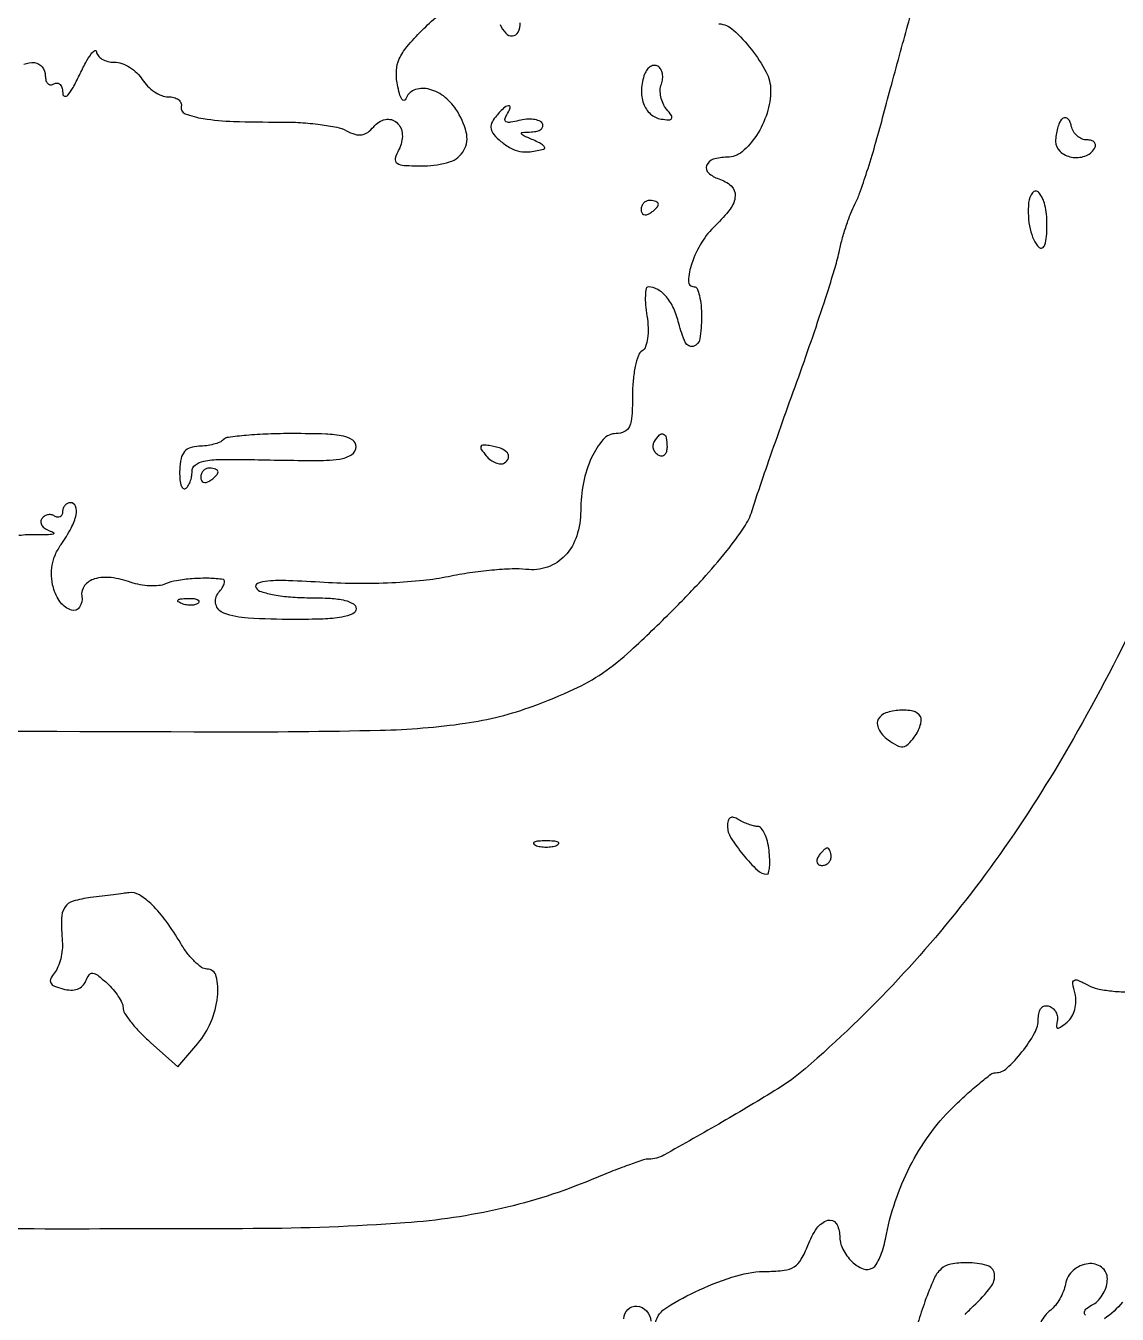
# Model space of a CAD drawing. Extents: x 0 to 5034, y 0 to 2560.
# Drawn here: x 3000.7 to 3127.1, y 1178 to 1327.2 of the extents above; entities that cross this region are included whole.
import ezdxf

# ---------------------------------------------------------------- set-up
doc = ezdxf.new("R2010")
doc.units = 0

msp = doc.modelspace()

# ---------------------------------------------------------------- linework, layer by layer
for points in [[(2938.218615, 1245.75, 0.000164), (3022.845171, 1245.472424, 0.006311), (3041.788686, 1245.655619, 0.029833), (3051.628065, 1246.463664, 0.053085), (3059.5, 1248.454068, 0.018533), (3064.212233, 1250.395403, 0.043404), (3067.526244, 1252.269208, 0.036076), (3070.811837, 1254.890889, 0.009559), (3075.657822, 1259.540461, 0.01103), (3079.129771, 1263.157718, 0.017605), (3081.91489, 1266.41353, 0.019572), (3083.938616, 1269.170015, 0.075064), (3084.850914, 1271.086394, -0.008654), (3085.489466, 1273.067757, -0.001419), (3086.801824, 1276.875378, -0.001561), (3088.372868, 1281.346851, -0.001377), (3090.038525, 1286, 0.00373), (3091.681754, 1290.659483, 0.004236), (3093.185401, 1295.15, 0.003859), (3094.40051, 1298.983878, 0.023435), (3094.920348, 1301, -0.015809), (3095.280481, 1302.490357, -0.012574), (3095.759904, 1304.074595, -0.012766), (3096.279017, 1305.521204, -0.03092), (3096.754031, 1306.551811, 0.039369), (3097.3033, 1307.798444, 0.006232), (3098.15497, 1310.335683, 0.00688), (3099.082135, 1313.358336, 0.005968), (3099.972605, 1316.551811, -0.000916), (3100.895927, 1319.997271, -0.000691), (3101.9229, 1323.780845, -0.000698), (3102.898076, 1327.33452, -0.001614), (3103.642789, 1330, 0.008192)], [(3000.521094, 1322.757413, -0.14143), (3001.753945, 1322.948417, -0.193882), (3002.644537, 1322.449904, -0.171009), (3003, 1321.440983, 0.066118), (3003.073267, 1320.889346, 0.138808), (3003.29375, 1320.521475, 0.191142), (3003.620352, 1320.392057, 0.139169), (3004, 1320.5, -0.170819), (3004.380981, 1320.583278, -0.186209), (3004.713953, 1320.405088, -0.118835), (3004.943861, 1319.957664, -0.055961), (3005.026224, 1319.309017, 0.362623), (3005.237586, 1319.063234, 0.259678), (3005.595923, 1319.191336, 0.05337), (3006.206437, 1320.059858, 0.016019), (3006.945276, 1321.5, -0.012801), (3007.679152, 1322.953416, -0.032348), (3008.305865, 1323.957813, -0.091132), (3008.714659, 1324.351443, -0.576176), (3008.919052, 1324.25, 0.151686), (3009.101771, 1323.772898, 0.090558), (3009.561232, 1323.367188, 0.075453), (3010.223973, 1323.09313, 0.060445), (3010.991526, 1323, -0.085407), (3011.845653, 1322.853032, -0.053089), (3012.764941, 1322.4125, -0.051408), (3013.60664, 1321.765059, -0.063621), (3014.232073, 1321, 0.056806), (3014.840341, 1320.234966, 0.049758), (3015.631033, 1319.5875, 0.052496), (3016.475543, 1319.145899, 0.094507), (3017.240547, 1319, -0.063584), (3017.894931, 1318.916445, -0.096932), (3018.409723, 1318.669513, -0.126545), (3018.705306, 1318.302892, -0.162774), (3018.75, 1317.874939, 0.372791), (3019.205222, 1317.031685, 0.051699), (3021.288109, 1316.480232, 0.030951), (3024.799337, 1316.15052, 0.009069), (3030.219831, 1316.076752, -0.016379), (3032.55081, 1316.010943, -0.017415), (3034.824979, 1315.792394, -0.017271), (3036.761216, 1315.469641, -0.073051), (3037.864826, 1315.072343, 0.046617), (3038.854159, 1314.656122, 0.112926), (3039.639774, 1314.59301, 0.123044), (3040.332285, 1314.877341, 0.06098), (3041.027673, 1315.533345, -0.164918), (3042.378858, 1316.363954, -0.244641), (3043.696211, 1316.019748, -0.201841), (3044.344051, 1314.632999, -0.133307), (3043.943803, 1312.894995, 0.057729), (3043.526404, 1311.837909, 0.326153), (3043.732792, 1311.305498, 0.133303), (3044.551709, 1311.047331, 0.010088), (3046.897429, 1311, 0.07699), (3049.826394, 1311.453689, 0.190644), (3051.48054, 1312.80264, 0.194692), (3051.744113, 1314.894549, 0.080373), (3050.559875, 1317.548963, 0.088785), (3049.09556, 1319.098449, 0.108607), (3047.279769, 1319.909719, 0.14969), (3045.693549, 1319.761195, 0.217761), (3044.748811, 1318.75, -0.305868), (3044.536456, 1318.587046, -0.281526), (3044.290842, 1318.717418, -0.066262), (3044.017997, 1319.359827, -0.020015), (3043.776545, 1320.394401, -0.0597), (3043.662374, 1322.022859, -0.093695), (3043.989643, 1323.383106, -0.069727), (3044.878836, 1324.794543, -0.021001), (3046.599652, 1326.666318, -0.020196), (3048.44647, 1328.369682, -0.069144)], [(3081, 1327.460759, -0.167331), (3082.687985, 1326.727287, -0.041488), (3084.765088, 1324.481366, -0.042428), (3086.4765, 1321.861389, -0.124088), (3087, 1319.784481, -0.07756), (3086.5819, 1317.105356, -0.066699), (3085.358979, 1314.526606, -0.074239), (3083.684614, 1312.633758, -0.176387), (3081.944007, 1312, 0.075677), (3080.360336, 1311.758924, 0.229381), (3079.586232, 1311.033285, 0.313661), (3079.796927, 1310.176554, 0.103982), (3080.985479, 1309.504609, -0.107681), (3082.426775, 1308.675802, -0.230261), (3082.893457, 1307.513332, -0.146512), (3082.319608, 1305.99717, -0.04098), (3080.601479, 1304.095335, 0.067072), (3079.01796, 1302.147776, 0.053709), (3077.861993, 1299.701286, 0.072327), (3077.476403, 1297.69296, 0.42754), (3078.138672, 1297, -0.297906), (3078.47227, 1296.78188, -0.042866), (3078.746985, 1295.971875, -0.037121), (3078.937662, 1294.841349, -0.023224), (3079, 1293.5, -0.03898), (3078.802026, 1290.964449, -0.292338), (3078.039824, 1290.103552, -0.371729), (3077.133039, 1290.524366, -0.046154), (3076.36508, 1292.75, 0.044444), (3075.771649, 1294.489051, 0.07019), (3074.938741, 1295.823996, 0.087335), (3073.929472, 1296.671662, 0.126183), (3072.812871, 1296.984687, 0.367662), (3072.577645, 1296.793549, 0.03556), (3072.488367, 1296.004722, 0.031976), (3072.512597, 1294.919335, 0.018659), (3072.673082, 1293.627132, -0.029912), (3072.814663, 1292.231072, -0.044794), (3072.755573, 1291.007737, -0.054253), (3072.519459, 1290.068125, -0.16719), (3072.110212, 1289.568115, 0.17184), (3071.67952, 1289.032089, 0.030826), (3071.326125, 1287.778983, 0.030116), (3071.081303, 1286.191663, 0.023208), (3071, 1284.440983, -0.014689), (3070.92972, 1282.049165, -0.086699), (3070.642919, 1280.833672, -0.179596), (3070.062976, 1280.223598, -0.114322), (3069.097825, 1280, 0.218039), (3067.611073, 1279.319299, 0.070548), (3066.270212, 1277.232966, 0.05827), (3065.320538, 1274.308058, 0.049425), (3065, 1271.073283, -0.07829), (3064.539554, 1268.15066, -0.109898), (3063.205593, 1265.881453, -0.122227), (3061.15894, 1264.548754, -0.112703), (3058.661469, 1264.274226, 0.038875), (3057.054439, 1264.334139, 0.01328), (3054.725209, 1264.177834, 0.013111), (3052.153042, 1263.868248, 0.014758), (3049.700944, 1263.433386, -0.026098), (3046.788076, 1262.984657, -0.013559), (3043.118587, 1262.714278, -0.01301), (3039.15199, 1262.633284, -0.014177), (3035.29895, 1262.764161, 0.006147), (3031.159401, 1262.971369, 0.028841), (3028.777373, 1262.923855, 0.071262), (3027.578779, 1262.655961, 0.471451), (3027.407023, 1262.15044, 0.183748), (3027.996008, 1261.699168, 0.026374), (3029.497544, 1261.335529, 0.026854), (3031.409243, 1261.08332, 0.019371), (3033.559017, 1261, -0.014148), (3036.026997, 1260.930152, -0.043352), (3037.681744, 1260.691493, -0.074771), (3038.672752, 1260.296645, -0.266658), (3039, 1259.726667, -0.299044), (3038.609985, 1259.13288, -0.059506), (3037.331152, 1258.751808, -0.034139), (3035.171827, 1258.529734, -0.009363), (3031.75, 1258.476667, -0.013404), (3026.474064, 1258.635125, -0.072023), (3023.665117, 1259.20637, -0.253144), (3022.755203, 1260.222111, -0.236083), (3023.073886, 1261.589028, 0.028232), (3023.479231, 1262.137703, 0.057958), (3023.718064, 1262.614902, 0.106838), (3023.763316, 1262.947105, 0.346445), (3023.622445, 1263.1, 0.035702), (3021.956895, 1263.246817, 0.022908), (3020.016323, 1263.190021, 0.022816), (3018.187828, 1262.968262, 0.059936), (3016.922449, 1262.596105, -0.077481), (3016.145421, 1262.396773, -0.035508), (3015.096709, 1262.370049, -0.034076), (3013.965795, 1262.499116, -0.039854), (3012.922449, 1262.778264, 0.054633), (3010.619597, 1263.322168, 0.099725), (3008.701574, 1263.176093, 0.159209), (3007.537238, 1262.395537, 0.210007), (3007.224145, 1261.171697, -0.182764), (3006.969175, 1259.900819, -0.339073), (3006.036633, 1259.552523, -0.161189), (3004.753556, 1260.460791, -0.093734), (3003.927597, 1262.178331, -0.049999), (3003.711369, 1263.50629, -0.060277), (3003.785746, 1264.767353, -0.05983), (3004.159875, 1265.981796, -0.048201), (3004.83271, 1267.171548, 0.029488), (3005.990994, 1269.052074, 0.068427), (3006.567889, 1270.601357, 0.143985), (3006.50252, 1271.587551, 0.314439), (3005.911516, 1272, 0.115433), (3005.563823, 1271.918646, 0.10044), (3005.267758, 1271.688914, 0.093393), (3005.069045, 1271.345399, 0.08475), (3005, 1270.940983, -0.098926), (3004.928183, 1270.581552, -0.176081), (3004.726548, 1270.362055, -0.169366), (3004.42443, 1270.318355, -0.090666), (3004.069098, 1270.457295, 0.100106), (3003.669442, 1270.605008, 0.098189), (3003.24088, 1270.587311, 0.09769), (3002.849758, 1270.407089, 0.097981), (3002.556855, 1270.091994, 0.180289), (3002.477819, 1269.695643, 0.133854), (3002.663942, 1269.285535, 0.095479), (3003.106072, 1268.921931, 0.057536), (3003.737757, 1268.667486, -0.173608), (3003.973923, 1268.501803, -0.541614), (3003.916275, 1268.356427, -0.047211), (3003.17111, 1268.277023, -0.010145), (3001.87084, 1268.288052, 0.039525), (2999.946847, 1268.191316, 0.075577)], [(3055.687752, 1327.371322, 0.094263), (3056.315844, 1326.356873, 0.230569), (3057.112001, 1326.043275, 0.26766), (3057.757907, 1326.486158, 0.112139), (3058, 1327.55202, -0.154513)], [(3128.114699, 1256, -0.019182), (3119.895547, 1241.010471, -0.025768), (3111.261282, 1228.15507, -0.027232), (3101.774352, 1216.832529, -0.026235), (3091, 1206.458468, -0.040618), (3087.820967, 1204.126813, -0.007029), (3081.408404, 1200.304041, -0.003614), (3074.625058, 1196.453494, -0.127958), (3072.882024, 1196, 0.081336), (3072.269801, 1195.899745, 0.005105), (3070.536322, 1195.296595, 0.00742), (3068.479494, 1194.52266, 0.005436), (3066.219868, 1193.605431, -0.042938), (3055.835609, 1190.271644, -0.038471), (3044.643678, 1188.603958, -0.016778), (3027.087722, 1187.945983, -0.001814), (2986.5, 1187.934629, -0.000547), (2963.770179, 1188.035612, -0.000679), (2942.617827, 1188.181441, -0.000553), (2924.852935, 1188.347681, -0.005105), (2917.156433, 1188.506814, 0.005514), (2908.546157, 1188.67779, 0.00023), (2877.842837, 1188.93468, 0.000398), (2841.45646, 1189.193391, 0.000283)], [(3073.654558, 1177.069467, -0.190588), (3074.962282, 1178.827132, -0.031334), (3078.766525, 1180.865234, -0.034876), (3083.072541, 1182.483388, -0.072562), (3086.613615, 1183, 0.030738), (3088.571955, 1183.120504, 0.111944), (3089.736585, 1183.540186, 0.12155), (3090.553655, 1184.399761, 0.039324), (3091.306102, 1186, -0.062089), (3092.352753, 1187.986397, -0.168271), (3093.623229, 1188.909642, -0.338687), (3094.590533, 1188.547616, -0.140807), (3095, 1187.122445, 0.115204), (3095.363938, 1185.563869, 0.085832), (3096.407948, 1184.132097, 0.100708), (3097.714534, 1183.296876, 0.234567), (3098.840899, 1183.40167, 0.121563), (3099.233287, 1183.802078, 0.030918), (3099.649499, 1184.61836, 0.029667), (3100.022249, 1185.638273, 0.026229), (3100.289715, 1186.73776, -0.034478), (3101.424335, 1191.088404, -0.037064), (3103.125785, 1195.133735, -0.038132), (3105.352363, 1198.77799, -0.041452), (3108.051531, 1201.933957, -0.009986), (3109.689, 1203.491635, -0.014154), (3111.211057, 1204.8056, -0.010169), (3112.515129, 1205.825055, -0.162194), (3113.040252, 1206, 0.189119), (3114.362426, 1206.518648, 0.038531), (3116.101833, 1208.400344, 0.040137), (3117.561805, 1210.586196, 0.12785), (3118, 1212.271895, -0.061377), (3118.088379, 1212.989146, -0.118274), (3118.354454, 1213.499412, -0.160256), (3118.760033, 1213.740811, -0.143604), (3119.25, 1213.708333, -0.095377), (3119.704056, 1213.435156, -0.086493), (3120.0428, 1213.004443, -0.086528), (3120.215764, 1212.484693, -0.095565), (3120.193576, 1211.955727, 0.038974), (3120.098442, 1211.345144, 0.414175), (3120.246639, 1211.172266, 0.181172), (3120.578394, 1211.268262, 0.013151), (3121.340341, 1211.867495, 0.086724), (3121.871531, 1212.491712, 0.065492), (3122.223802, 1213.322025, 0.063162), (3122.358251, 1214.247335, 0.068586), (3122.250457, 1215.150253, -0.019465), (3121.990925, 1216.328244, -0.303179), (3122.147978, 1216.688791, -0.255924), (3122.571875, 1216.718575, -0.015114), (3123.766772, 1216.12482, 0.069926), (3124.847185, 1215.728268, 0.025453), (3126.460683, 1215.465811, 0.02465), (3128.279072, 1215.354631, 0.026957)], [(3109.54295, 1178.01797, -0.022049), (3110.5, 1179, 0.038065), (3112.507745, 1181.196581, 0.206578), (3112.908741, 1182.722411, 0.296909), (3112.045087, 1183.692015, 0.066571), (3109.742118, 1184, 0.044125), (3107.859893, 1183.83357, 0.142924), (3106.747531, 1183.282023, 0.103334), (3105.905313, 1182.103854, 0.017374), (3104.871264, 1179.514512, 0.01375), (3104.055739, 1177.034514, 0.061679)], [(3123.465466, 1177.920619, -0.254846), (3123.346052, 1178.300025, -0.188825), (3123.594428, 1178.689751, -0.029993), (3124.371584, 1179.188073, 0.082296), (3124.994603, 1179.686167, 0.056322), (3125.521653, 1180.425018, 0.055391), (3125.879125, 1181.279014, 0.071561), (3126, 1182.119241, 0.234335), (3125.331413, 1183.467467, 0.195391), (3123.771349, 1183.889419, 0.151727), (3122.048358, 1183.113924, 0.166041), (3121.143548, 1181.524933, -0.047264), (3120.901781, 1180.693599, -0.03488), (3120.487097, 1179.828968, -0.035587), (3119.974557, 1179.060279, -0.06371), (3119.438065, 1178.524933, 0.117827), (3118.280968, 1177.091539, 0.055889)], [(3070, 1177.5, -0.199446), (3070.448129, 1178.578746, -0.219267), (3071.505111, 1178.966543, -0.189148), (3072.612289, 1178.426327, -0.170831), (3073.116001, 1177.25, 0.004805)], [(3127.741812, 1179.434645, -0.070457), (3125.653992, 1177.517451, -0.297246)]]:
    msp.add_lwpolyline(points, format="xyb")
for points in [[(3072.408364, 1321.621795, 0.078641), (3072.032342, 1319.852821, 0.100979), (3072.278389, 1318.211372, 0.120651), (3073.08838, 1317.002166, 0.149904), (3074.305807, 1316.424769, 0.022765), (3075.225975, 1316.332683, 0.286405), (3075.518541, 1316.493904, 0.285242), (3075.502995, 1316.828251, 0.022638), (3074.943932, 1317.567558, -0.067526), (3074.539518, 1318.21566, -0.054639), (3074.286165, 1318.996191, -0.056281), (3074.213211, 1319.784778, -0.08677), (3074.34445, 1320.45524, 0.066634), (3074.489558, 1321.065795, 0.072216), (3074.462747, 1321.675892, 0.08101), (3074.274416, 1322.192205, 0.127126), (3073.949263, 1322.531357, 0.149933), (3073.537027, 1322.639224, 0.123502), (3073.099226, 1322.509779, 0.099314), (3072.701131, 1322.152641, 0.068906)], [(3055.125976, 1316.651792, 0.072932), (3054.683228, 1315.924957, 0.156503), (3054.624213, 1315.278386, 0.12499), (3054.957171, 1314.61991, 0.038996), (3055.753531, 1313.838386, 0.046258), (3056.8931, 1313.049372, 0.084265), (3057.955428, 1312.667586, 0.076107), (3059.157314, 1312.637585, 0.031951), (3060.75, 1312.945285, 0.414214), (3060.840747, 1313.099927, 0.155025), (3060.692187, 1313.335663, 0.053355), (3060.218277, 1313.655904, 0.020451), (3059.5, 1314, -0.004561), (3058.284157, 1314.535655, -0.240506), (3058.129501, 1314.729011, -0.453283), (3058.236922, 1314.870739, -0.008061), (3059.309017, 1314.929715, 0.050739), (3059.962239, 1315.021917, 0.105867), (3060.422131, 1315.245526, 0.175084), (3060.617836, 1315.557243, 0.194278), (3060.558021, 1315.90612, 0.162969), (3060.18892, 1316.21332, 0.061468), (3059.52937, 1316.380497, 0.052514), (3058.708733, 1316.397348, 0.042871), (3057.842632, 1316.248596, -0.023353), (3056.88657, 1316.045738, -0.139278), (3056.385113, 1316.103353, -0.342811), (3056.232, 1316.371318, -0.103411), (3056.402645, 1316.842476, 0.047668), (3056.838222, 1317.725379, 0.573262), (3056.646854, 1317.962994, 0.160098), (3056.049106, 1317.662534, 0.023705)], [(3120.75, 1316.423045, 0.089235), (3120.461757, 1316.00457, 0.035833), (3120.220313, 1315.350311, 0.034024), (3120.05533, 1314.590708, 0.036479), (3120, 1313.833333, 0.211361), (3120.513467, 1312.672929, 0.139521), (3121.840293, 1312.014955, 0.128153), (3123.402984, 1312.127358, 0.17436), (3124.5, 1313, 0.130211), (3124.615299, 1313.379974, 0.189807), (3124.500064, 1313.70625, 0.145022), (3124.155351, 1313.926279, 0.070131), (3123.632341, 1314, -0.100454), (3123.040446, 1314.120129, -0.080294), (3122.488094, 1314.466978, -0.077831), (3122.058808, 1314.982386, -0.084824), (3121.823324, 1315.589711, 0.054745), (3121.645452, 1316.144938, 0.123421), (3121.374664, 1316.490259, 0.198941), (3121.061062, 1316.576184, 0.167621)], [(3072, 1305.940983, 0.108972), (3072.078288, 1305.586039, 0.182303), (3072.29375, 1305.3746, 0.161196), (3072.6179, 1305.343488, 0.082592), (3073, 1305.5, 0.029505), (3073.382774, 1305.768994, 0.035638), (3073.70625, 1306.066025, 0.038439), (3073.934461, 1306.34829, 0.151918), (3074, 1306.559017, 0.210953), (3073.92554, 1306.727648, 0.081139), (3073.70625, 1306.870461, 0.061769), (3073.382849, 1306.967655, 0.042167), (3073, 1307, 0.105053), (3072.618444, 1306.918938, 0.099167), (3072.29375, 1306.688914, 0.09642), (3072.076123, 1306.345238, 0.093332)], [(3116.881517, 1306.75, 0.036117), (3116.846079, 1305.161126, 0.044347), (3117.050939, 1303.69188, 0.049803), (3117.471425, 1302.450919, 0.085505), (3118.083574, 1301.55, 0.337695), (3118.448675, 1301.494057, 0.189684), (3118.752269, 1301.857005, 0.061835), (3118.94453, 1302.814504, 0.018664), (3119, 1304.3, 0.053386), (3118.768312, 1306.463735, 0.125558), (3118.047766, 1307.906619, 0.470196), (3117.340844, 1307.891626, 0.145015)], [(3023.61337, 1279.280036, -0.099303), (3023.193829, 1279.000682, -0.032516), (3022.486435, 1278.762739, -0.030924), (3021.646817, 1278.594602, -0.030396), (3020.788007, 1278.530036, 0.07273), (3019.780593, 1278.368009, 0.145284), (3019.117452, 1277.920897, 0.119911), (3018.728048, 1277.115476, 0.041634), (3018.561661, 1275.827171, 0.02693), (3018.570222, 1274.834851, 0.057455), (3018.705262, 1274.081028, 0.11246), (3018.935036, 1273.675991, 0.360606), (3019.220357, 1273.636188, 0.11113), (3019.519384, 1273.929017, 0.050319), (3019.77098, 1274.419489, 0.046387), (3019.942244, 1275.013497, 0.047035), (3020, 1275.626111, -0.234222), (3020.364305, 1276.361138, -0.113218), (3021.345274, 1276.805135, -0.046726), (3023.230259, 1277.006003, -0.008489), (3026.75, 1276.991219, 0.003104), (3034.082271, 1276.881456, 0.032839), (3037.068194, 1277.051521, 0.110145), (3038.476771, 1277.552886, 0.257857), (3039, 1278.5, 0.247409), (3038.610103, 1279.239729, 0.100052), (3037.527778, 1279.698864, 0.042558), (3035.472508, 1279.939802, 0.007908), (3031.666667, 1280, 0.00914), (3028.804779, 1279.947681, 0.013152), (3026.276011, 1279.788511, 0.008896), (3024.196157, 1279.565209, 0.166682)], [(3054.057499, 1277.430717, 0.057839), (3054.575529, 1276.935862, 0.069725), (3055.163196, 1276.608881, 0.082515), (3055.727586, 1276.4922, 0.14929), (3056.179838, 1276.611146, 0.174572), (3056.62756, 1277.174461, 0.268114), (3056.508192, 1277.769411, 0.12951), (3055.725197, 1278.295141, 0.04703), (3054.415248, 1278.615318, 0.032229), (3053.671466, 1278.675915, 0.335379), (3053.438726, 1278.506105, 0.231359), (3053.494308, 1278.164781, 0.019148)], [(3075, 1278.440983, -0.067432), (3074.925389, 1277.890269, -0.140899), (3074.701458, 1277.524436, -0.190788), (3074.36964, 1277.397824, -0.136093), (3073.983688, 1277.510081, -0.090427), (3073.639411, 1277.820631, -0.095498), (3073.434921, 1278.22714, -0.099685), (3073.401101, 1278.665803, -0.108373), (3073.542705, 1279.069098, -0.050477), (3074.13314, 1279.838655, -0.315493), (3074.592818, 1279.933879, -0.25701), (3074.914842, 1279.519563, -0.039415)], [(3021, 1274.940983, 0.108972), (3021.078288, 1274.586039, 0.182303), (3021.29375, 1274.3746, 0.161196), (3021.6179, 1274.343488, 0.082592), (3022, 1274.5, 0.029505), (3022.382774, 1274.768994, 0.035638), (3022.70625, 1275.066025, 0.038439), (3022.934461, 1275.34829, 0.151918), (3023, 1275.559017, 0.210953), (3022.92554, 1275.727648, 0.081139), (3022.70625, 1275.870461, 0.061769), (3022.382849, 1275.967655, 0.042167), (3022, 1276, 0.105053), (3021.618444, 1275.918938, 0.099167), (3021.29375, 1275.688914, 0.09642), (3021.076123, 1275.345238, 0.093332)], [(3020.729167, 1260.395833, -0.126455), (3020.402231, 1260.202593, -0.060344), (3019.916927, 1260.123424, -0.05415), (3019.359369, 1260.160852, -0.051402), (3018.8125, 1260.316886, -0.054073), (3018.395823, 1260.538436, -0.470617), (3018.37858, 1260.720685, -0.168741), (3018.670344, 1260.862007, -0.018894), (3019.416667, 1260.921053, -0.028489), (3020.112848, 1260.910055, -0.077125), (3020.592839, 1260.799335, -0.208169), (3020.77538, 1260.614691, -0.296942)], [(3099.458879, 1246.933465, 0.167315), (3099.344273, 1246.42577, 0.085378), (3099.52701, 1245.790004, 0.06925), (3099.970336, 1245.125737, 0.05321), (3100.616436, 1244.538518, 0.03257), (3101.641512, 1243.88688, 0.151708), (3102.319931, 1243.749344, 0.168584), (3102.915738, 1244.026301, 0.042593), (3103.627898, 1244.844025, 0.038169), (3104.050439, 1245.525427, 0.046295), (3104.333528, 1246.221532, 0.052874), (3104.449838, 1246.832646, 0.160353), (3104.352307, 1247.238972, 0.203148), (3103.488474, 1247.850962, 0.069585), (3101.926688, 1247.97082, 0.068447), (3100.356506, 1247.654111, 0.172045)], [(3082, 1234.559017, 0.142208), (3082.390872, 1233.212518, 0.030669), (3083.828375, 1231.225805, 0.028726), (3085.474596, 1229.441316, 0.194458), (3086.566422, 1229, 0.348024), (3086.768354, 1229.159924, 0.035135), (3086.873509, 1229.807812, 0.032148), (3086.896942, 1230.695687, 0.01917), (3086.816422, 1231.75, 0.033873), (3086.62211, 1232.804181, 0.048614), (3086.299199, 1233.696686, 0.05973), (3085.906393, 1234.318208, 0.221663), (3085.5, 1234.515313, -0.057186), (3085.028279, 1234.576773, -0.025346), (3084.426562, 1234.759278, -0.024686), (3083.80193, 1235.019351, -0.030469), (3083.25, 1235.32433, 0.072391), (3082.715834, 1235.563645, 0.2095), (3082.32317, 1235.50977, 0.195052), (3082.078041, 1235.177877, 0.062804)], [(3059.75, 1232.337719, 0.057986), (3060.320008, 1232.181385, 0.037979), (3061, 1232.12966, 0.037979), (3061.679992, 1232.181385, 0.057986), (3062.25, 1232.337719, 0.174857), (3062.459382, 1232.525001, 0.447206), (3062.398438, 1232.693942, 0.078554), (3061.89144, 1232.810911, 0.017491), (3061, 1232.842105, 0.017491), (3060.10856, 1232.810911, 0.078554), (3059.601562, 1232.693942, 0.447206), (3059.540618, 1232.525001, 0.174857)], [(3092.5, 1231, 0.082592), (3092.343488, 1230.6179, 0.161196), (3092.3746, 1230.29375, 0.182303), (3092.586039, 1230.078288, 0.108972), (3092.940983, 1230, 0.093332), (3093.345238, 1230.076123, 0.09642), (3093.688914, 1230.29375, 0.099167), (3093.918938, 1230.618444, 0.105053), (3094, 1231, 0.042167), (3093.967655, 1231.382849, 0.061769), (3093.870461, 1231.70625, 0.081139), (3093.727648, 1231.92554, 0.210953), (3093.559017, 1232, 0.151918), (3093.34829, 1231.934461, 0.038439), (3093.066025, 1231.70625, 0.035638), (3092.768994, 1231.382774, 0.029505)], [(3008.25, 1226.276604, 0.039948), (3006.20803, 1225.855611, 0.180408), (3005.248222, 1225.140767, 0.142764), (3004.867064, 1223.863746, 0.022107), (3004.967813, 1221.197054, -0.045395), (3004.959238, 1220.218076, -0.036611), (3004.77843, 1219.181406, -0.037886), (3004.465583, 1218.242399, -0.073981), (3004.057428, 1217.569197, 0.061515), (3003.624614, 1216.893722, 0.237028), (3003.63356, 1216.410014, 0.1761), (3004.050528, 1216.030647, 0.033465), (3005.040096, 1215.699766, 0.056842), (3005.947887, 1215.569785, 0.091197), (3006.718864, 1215.68886, 0.108253), (3007.306026, 1216.049493, 0.109922), (3007.684727, 1216.620794, -0.063728), (3008.063433, 1217.32453, -0.267337), (3008.483979, 1217.516062, -0.14388), (3009.06148, 1217.284805, -0.01722), (3010.123555, 1216.388184, -0.03137), (3010.841662, 1215.65133, -0.033011), (3011.448794, 1214.842318, -0.035001), (3011.873395, 1214.079341, -0.109902), (3012, 1213.51031, 0.144944), (3012.18456, 1212.887027, 0.023439), (3012.930306, 1211.848231, 0.024199), (3013.954386, 1210.675638, 0.019175), (3015.166999, 1209.508787), (3018.333999, 1206.686977), (3020.666999, 1209.399252, 0.08005), (3022.170722, 1211.848558, 0.067483), (3022.942203, 1214.795029, 0.090978), (3022.800412, 1217.15005, 0.345098), (3021.715608, 1218, -0.155401), (3021.104987, 1218.194478, -0.039225), (3020.294252, 1218.870561, -0.036217), (3019.445106, 1219.829205, -0.029743), (3018.680566, 1220.963613, 0.022828), (3016.994205, 1223.541982, 0.042805), (3015.370883, 1225.429008, 0.055754), (3013.895052, 1226.582539, 0.173459), (3012.678571, 1226.839963, -0.001733), (3012.023737, 1226.753354, -0.000375), (3010.891518, 1226.608461, -0.000391), (3009.580694, 1226.442754, -0.000374)]]:
    msp.add_lwpolyline(points, format="xyb", close=True)

doc.saveas('drawing.dxf')
